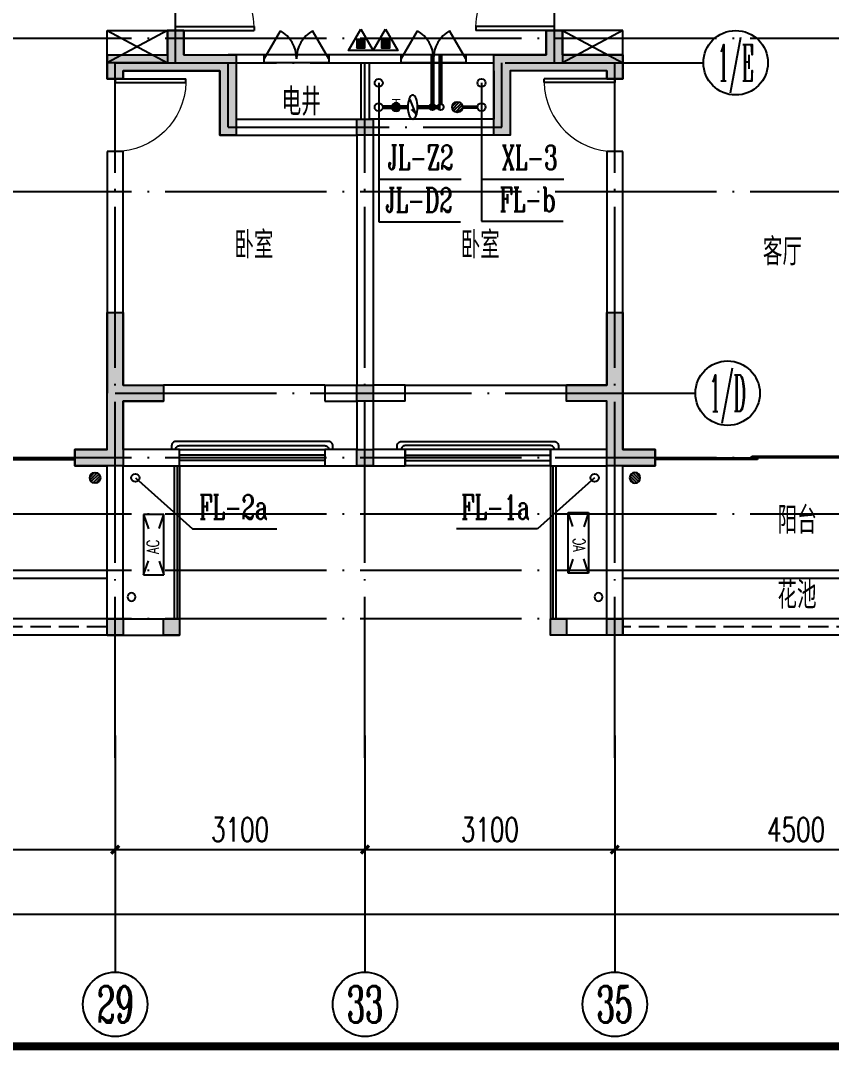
# Model space of a CAD drawing. Extents: x -287580 to -53108, y -522338 to -82629.
# Drawn here: x -215583 to -205521, y -380866 to -368089 of the extents above; entities that cross this region are included whole.
import ezdxf
from ezdxf.enums import TextEntityAlignment as Align

# ---------------------------------------------------------------- set-up
doc = ezdxf.new("R2010")
doc.units = 0
doc.header["$LTSCALE"] = 1000
doc.header["$MEASUREMENT"] = 0
for name, pattern in [('CONTINOUS', [0]), ('DASH', [0.35, 0.25, -0.1]), ('DOTE', [2.42, 2, -0.2, 0.02, -0.2])]:
    doc.linetypes.add(name, pattern=pattern)
for name, color, linetype in [('AXIS', 3, 'Continuous'), ('AXIS_TEXT', 7, 'Continuous'), ('DIM_废水', 3, 'Continuous'), ('DIM_消防', 3, 'Continuous'), ('DIM_给水', 3, 'Continuous'), ('DOTE', 99, 'Continuous'), ('EQUIP_地漏', 7, 'Continuous'), ('EQUIP_消防', 1, 'Continuous'), ('kan', 146, 'Continuous'), ('KTIAO', 124, 'Continuous'), ('PIPE-废水', 31, 'Continuous'), ('PIPE-给水', 3, 'Continuous'), ('PUB_TEXT', 7, 'Continuous'), ('PUB_TITLE', 146, 'Continuous'), ('VALVE_给水', 7, 'Continuous'), ('VPIPE-废水', 31, 'Continuous'), ('VPIPE-消防', 1, 'Continuous'), ('VPIPE-给水', 3, 'Continuous'), ('WALL', 9, 'Continuous'), ('WINDOW', 99, 'Continuous'), ('填充', 8, 'Continuous'), ('家具', 187, 'Continuous'), ('栏杆', 169, 'Continuous'), ('给排水标注', 4, 'Continuous'), ('给排水留洞', 6, 'Continuous'), ('表格', 157, 'Continuous')]:
    doc.layers.add(name, color=color, linetype=linetype)
doc.layers.add('RENDERING', color=125, linetype='Continuous', lineweight=13)
doc.styles.add('_ROMANC', font='romanc__.ttf', dxfattribs={"width": 0.700005})
doc.styles.add('_TCH_AXIS', font='COMPLEX', dxfattribs={"bigfont": 'GBCBIG'})
doc.styles.add('_TCH_DIM_T3', font='SIMPLEX', dxfattribs={"width": 0.705882, "bigfont": 'GBCBIG'})
doc.styles.add('_TWT_SERIAL', font='COMPLEX', dxfattribs={"width": 0.8, "height": 3, "bigfont": 'HZTXT'})
doc.styles.add('COMPLEX', font='COMPLEX')
doc.styles.add('DIM_FONT', font='simplex_.ttf', dxfattribs={"width": 0.7, "bigfont": 'GBCBIG'})
doc.styles.get("Standard").update_dxf_attribs({"font": 'gbenor.shx', "bigfont": 'gbcbig.shx'})
doc.dimstyles.new('_TCH_ARCH&&100', dxfattribs={"dimtxt": 297.5, "dimasz": 100, "dimexe": 250, "dimexo": 300, "dimgap": 100, "dimtad": 1, "dimdec": 0, "dimzin": 0, "dimdsep": 46, "dimtxsty": '_TCH_DIM_T3', "dimblk": 'ARCHTICK', "dimcen": 0.09, "dimclrt": 7, "dimazin": 2, "dimtfac": 1, "dimtdec": 0, "dimtix": 1, "dimtmove": 2, "dimatfit": 3, "dimfxl": 0, "dimtolj": 1, "dimtzin": 0, "dimarcsym": 0})

# ---------------------------------------------------------------- blocks, each defined once
blk = doc.blocks.new('SDFASDFS')
at = {"layer": '给排水标注', "ltscale": 0.05, "const_width": 56.3}
blk.add_lwpolyline([(-45303, -121619, -1), (-45303, -121676, -1)], format="xyb", close=True, dxfattribs=at)
at = {"layer": '给排水标注', "ltscale": 0.05, "const_width": 11.4}
for points in [[(-45246, -121647), (-45201, -121647)], [(-45201, -121592), (-45201, -121703)]]:
    blk.add_lwpolyline(points, dxfattribs=at)
at = {"layer": '给排水标注', "ltscale": 0.05}
blk.add_circle((-45303, -121647), 56.8, dxfattribs=at)
blk = doc.blocks.new('90304092557924')
at = {"layer": 'KTIAO', "color": 99}
for p, q in [((-375, 125), (-198, 66)), ((-375, 125), (-375, -125)), ((375, 125), (-375, 125)), ((375, 125), (198, 66)), ((375, -125), (375, 125)), ((-203, -68), (-375, -125)), ((-375, -125), (375, -125)), ((200, -67), (375, -125))]:
    blk.add_line(p, q, dxfattribs=at)
at = {"layer": 'KTIAO', "color": 99, "style": '_ROMANC', "width": 0.7}
blk.add_text('AC', height=148.6, dxfattribs=at).set_placement((-113, -66))
at = {"layer": 'KTIAO', "color": 99, "style": 'DIM_FONT', "oblique": 0, "width": 0.6, "flags": 9}
for tag in ['XSIZE', 'YSIZE']:
    blk.add_attdef(tag, (-375, -125), '', height=0.5, dxfattribs=at)
blk = doc.blocks.new('TRHH')
at = {"color": 6}
for centre in [(-244307, -473179), (-238511, -473179)]:
    blk.add_circle(centre, 50, dxfattribs=at)
blk = doc.blocks.new('A$C34A75F29')
at = {"layer": '填充'}
for points in [[(14900, 6400), (15100, 6400), (15100, 6200), (14900, 6200)], [(14900, 3100), (15100, 3100), (15100, 2900), (14900, 2900)], [(14900, 2300), (15100, 2300), (15100, 2100), (14900, 2100)], [(11800, 200), (12000, 200), (12000, 0), (11800, 0)], [(12500, 200), (12700, 200), (12700, 0), (12500, 0)], [(17300, 200), (17500, 200), (17500, 0), (17300, 0)], [(18000, 200), (18200, 200), (18200, 0), (18000, 0)]]:
    blk.add_hatch(color=256, dxfattribs=at).paths.add_polyline_path(points)
at = {"color": 6}
for points in [[(14900, 6400), (15100, 6400), (15100, 6200), (14900, 6200)], [(14900, 3100), (15100, 3100), (15100, 2900), (14900, 2900)], [(14900, 2300), (15100, 2300), (15100, 2100), (14900, 2100)], [(11800, 200), (12000, 200), (12000, 0), (11800, 0)], [(12500, 200), (12700, 200), (12700, 0), (12500, 0)], [(17300, 200), (17500, 200), (17500, 0), (17300, 0)], [(18000, 200), (18200, 200), (18200, 0), (18000, 0)]]:
    blk.add_lwpolyline(points, close=True, dxfattribs=at)
blk = doc.blocks.new('A$C561B7B3A')
at = {"layer": '填充'}
h = blk.add_hatch(color=256, dxfattribs=at)
h.dxf.hatch_style = 1
h.paths.add_polyline_path([(46400, 16200), (46400, 15800), (46800, 15800), (46800, 16200)])
h.paths.add_polyline_path([(39000, 16200), (39000, 15800), (39400, 15800), (39400, 16200)])
h.paths.add_polyline_path([(16700, 15800), (16700, 16200), (16300, 16200), (16300, 15800)])
h.paths.add_polyline_path([(9300, 15800), (9300, 16200), (8900, 16200), (8900, 15800)])
h.paths.add_polyline_path([(55300, 3700), (55300, 3300), (55700, 3300), (55700, 3700)])
h.paths.add_polyline_path([(46400, 14100), (46400, 13700), (46800, 13700), (46800, 14100)])
h.paths.add_polyline_path([(41800, 14100), (41800, 13700), (42200, 13700), (42200, 14100)])
h.paths.add_polyline_path([(39000, 14100), (39000, 13700), (39400, 13700), (39400, 14100)])
h.paths.add_polyline_path([(30100, 3700), (30100, 3300), (30500, 3300), (30500, 3700)])
h.paths.add_polyline_path([(25600, 3300), (25600, 3700), (25200, 3700), (25200, 3300)])
h.paths.add_polyline_path([(16700, 13700), (16700, 14100), (16300, 14100), (16300, 13700)])
h.paths.add_polyline_path([(13900, 13700), (13900, 14100), (13500, 14100), (13500, 13700)])
h.paths.add_polyline_path([(9300, 13700), (9300, 14100), (8900, 14100), (8900, 13700)])
h.paths.add_polyline_path([(400, 3300), (400, 3700), (0, 3700), (0, 3300)])
h.paths.add_polyline_path([(45350, 10300), (45350, 8200), (45150, 8200), (45150, 10500), (45700, 10500), (45700, 10300)])
h.paths.add_polyline_path([(10550, 10500), (10550, 8200), (10350, 8200), (10350, 10300), (10000, 10300), (10000, 10500)])
h.paths.add_polyline_path([(5600, 0), (5100, 0), (5100, 2500), (5300, 2500), (5300, 200), (5600, 200)])
h.paths.add_polyline_path([(20500, 0), (20000, 0), (20000, 200), (20300, 200), (20300, 2500), (20500, 2500)])
h.paths.add_polyline_path([(35700, 0), (35200, 0), (35200, 2500), (35400, 2500), (35400, 200), (35700, 200)])
h.paths.add_polyline_path([(50600, 0), (50100, 0), (50100, 200), (50400, 200), (50400, 2500), (50600, 2500)])
h.paths.add_polyline_path([(54000, 0), (53350, 0), (53350, 200), (53800, 200), (53800, 2100), (54000, 2100)])
h.paths.add_polyline_path([(32450, 0), (31800, 0), (31800, 2100), (32000, 2100), (32000, 200), (32450, 200)])
h.paths.add_polyline_path([(23900, 0), (23250, 0), (23250, 200), (23700, 200), (23700, 2100), (23900, 2100)])
h.paths.add_polyline_path([(2350, 0), (1700, 0), (1700, 2100), (1900, 2100), (1900, 200), (2350, 200)])
h.paths.add_polyline_path([(50600, 9800), (50600, 6700), (51150, 6700), (51150, 6500), (50400, 6500), (50400, 9800), (50400, 10300), (50100, 10300), (50100, 10500), (50600, 10500), (50600, 10000), (50950, 10000), (50950, 9800)])
h.paths.add_polyline_path([(35400, 10300), (35400, 9800), (35400, 6500), (34650, 6500), (34650, 6700), (35200, 6700), (35200, 9800), (34850, 9800), (34850, 10000), (35200, 10000), (35200, 10500), (35700, 10500), (35700, 10300)])
h.paths.add_polyline_path([(20500, 10500), (20500, 10000), (20850, 10000), (20850, 9800), (20500, 9800), (20500, 6700), (21050, 6700), (21050, 6500), (20300, 6500), (20300, 9800), (20300, 10300), (20000, 10300), (20000, 10500)])
h.paths.add_polyline_path([(5300, 9800), (5300, 6500), (4550, 6500), (4550, 6700), (5100, 6700), (5100, 9800), (4750, 9800), (4750, 10000), (5100, 10000), (5100, 10500), (5600, 10500), (5600, 10300), (5300, 10300)])
h.paths.add_polyline_path([(15050, 10300), (13250, 10300), (13250, 8900), (13050, 8900), (13050, 10500), (15250, 10500), (15250, 9900), (15050, 9900)])
h.paths.add_polyline_path([(40650, 10300), (40650, 9900), (40450, 9900), (40450, 10500), (42650, 10500), (42650, 8900), (42450, 8900), (42450, 10300)])
h.paths.add_polyline_path([(39900, 1900), (39900, 1000), (40400, 1000), (40400, 800), (39900, 800), (39900, 0), (39300, 0), (39300, 200), (39700, 200), (39700, 1000), (39700, 1900)])
h.paths.add_polyline_path([(46100, 1900), (46100, 1000), (46100, 200), (46500, 200), (46500, 0), (45900, 0), (45900, 800), (45400, 800), (45400, 1000), (45900, 1000), (45900, 1900)])
h.paths.add_polyline_path([(40650, 5400), (40650, 5100), (41300, 5100), (41300, 4100), (41100, 4100), (41100, 4900), (40450, 4900), (39900, 4900), (39900, 4800), (39700, 4800), (39700, 5100), (40450, 5100), (40450, 5400)])
h.paths.add_polyline_path([(45350, 5400), (45350, 5100), (46100, 5100), (46100, 4800), (45900, 4800), (45900, 4900), (45350, 4900), (44700, 4900), (44700, 4100), (44500, 4100), (44500, 5100), (45150, 5100), (45150, 5400)])
h.paths.add_polyline_path([(30750, 9800), (30300, 9800), (30300, 6700), (30700, 6700), (30700, 6500), (30100, 6500), (30100, 10000), (30750, 10000)])
h.paths.add_polyline_path([(55700, 10000), (55700, 6500), (55100, 6500), (55100, 6700), (55500, 6700), (55500, 9800), (55050, 9800), (55050, 10000)])
h.paths.add_polyline_path([(16000, 1900), (16000, 1000), (16000, 200), (16400, 200), (16400, 0), (15800, 0), (15800, 800), (15300, 800), (15300, 1000), (15800, 1000), (15800, 1900)])
h.paths.add_polyline_path([(9800, 1900), (9800, 1000), (10300, 1000), (10300, 800), (9800, 800), (9800, 0), (9200, 0), (9200, 200), (9600, 200), (9600, 1000), (9600, 1900)])
h.paths.add_polyline_path([(15250, 5400), (15250, 5100), (16000, 5100), (16000, 4800), (15800, 4800), (15800, 4900), (15250, 4900), (14600, 4900), (14600, 4100), (14400, 4100), (14400, 5100), (15050, 5100), (15050, 5400)])
h.paths.add_polyline_path([(10550, 5400), (10550, 5100), (11200, 5100), (11200, 4100), (11000, 4100), (11000, 4900), (10350, 4900), (9800, 4900), (9800, 4800), (9600, 4800), (9600, 5100), (10350, 5100), (10350, 5400)])
h.paths.add_polyline_path([(25400, 9800), (24950, 9800), (24950, 10000), (25600, 10000), (25600, 6500), (25000, 6500), (25000, 6700), (25400, 6700)])
h.paths.add_polyline_path([(200, 9800), (200, 6700), (600, 6700), (600, 6500), (0, 6500), (0, 10000), (650, 10000), (650, 9800)])
at = {"color": 3}
for points in [[(40650, 5400), (40650, 5100), (41300, 5100), (41300, 4100), (41100, 4100), (41100, 4900), (40450, 4900), (39900, 4900), (39900, 4800), (39700, 4800), (39700, 5100), (40450, 5100), (40450, 5400)], [(45350, 5400), (45350, 5100), (46100, 5100), (46100, 4800), (45900, 4800), (45900, 4900), (45350, 4900), (44700, 4900), (44700, 4100), (44500, 4100), (44500, 5100), (45150, 5100), (45150, 5400)], [(39900, 1900), (39900, 1000), (40400, 1000), (40400, 800), (39900, 800), (39900, 0), (39300, 0), (39300, 200), (39700, 200), (39700, 1000), (39700, 1900)], [(46100, 1900), (46100, 1000), (46100, 200), (46500, 200), (46500, 0), (45900, 0), (45900, 800), (45400, 800), (45400, 1000), (45900, 1000), (45900, 1900)]]:
    blk.add_lwpolyline(points, close=True, dxfattribs=at)
blk = doc.blocks.new('_ArchTick')
at = {"color": 0, "linetype": 'ByBlock', "const_width": 0.4}
blk.add_lwpolyline([(-0.5, -0.5), (0.5, 0.5)], dxfattribs=at)
blk = doc.blocks.new('*D437')
at = {"layer": 'AXIS', "color": 0, "lineweight": -2}
for p, q in [((-218909, -376960), (-218909, -378624)), ((-214409, -376960), (-214409, -378624)), ((-218909, -378374), (-214409, -378374))]:
    blk.add_line(p, q, dxfattribs=at)
at = {"layer": 'Defpoints', "color": 0}
for p in [(-218909, -376660), (-214409, -376660), (-214409, -378374)]:
    blk.add_point(p, dxfattribs=at)
at = {"layer": 'AXIS', "color": 0, "lineweight": -2, "xscale": 100, "yscale": 100, "zscale": 100, "rotation": 180}
blk.add_blockref('_ArchTick', (-218909, -378374), dxfattribs=at)
at = {"layer": 'AXIS', "color": 0, "lineweight": -2, "xscale": 100, "yscale": 100, "zscale": 100}
blk.add_blockref('_ArchTick', (-214409, -378374), dxfattribs=at)
at = {"layer": 'AXIS', "color": 7, "insert": (-216659, -378125), "char_height": 297.5, "attachment_point": 5, "style": '_TCH_DIM_T3'}
blk.add_mtext('\\A1;4500', dxfattribs=at)
blk = doc.blocks.new('*D438')
at = {"layer": 'AXIS', "color": 0, "lineweight": -2}
for p, q in [((-214409, -376960), (-214409, -378624)), ((-211309, -376960), (-211309, -378624)), ((-214409, -378374), (-211309, -378374))]:
    blk.add_line(p, q, dxfattribs=at)
at = {"layer": 'Defpoints', "color": 0}
for p in [(-214409, -376660), (-211309, -376660), (-211309, -378374)]:
    blk.add_point(p, dxfattribs=at)
at = {"layer": 'AXIS', "color": 0, "lineweight": -2, "xscale": 100, "yscale": 100, "zscale": 100, "rotation": 180}
blk.add_blockref('_ArchTick', (-214409, -378374), dxfattribs=at)
at = {"layer": 'AXIS', "color": 0, "lineweight": -2, "xscale": 100, "yscale": 100, "zscale": 100}
blk.add_blockref('_ArchTick', (-211309, -378374), dxfattribs=at)
at = {"layer": 'AXIS', "color": 7, "insert": (-212859, -378125), "char_height": 297.5, "attachment_point": 5, "style": '_TCH_DIM_T3'}
blk.add_mtext('\\A1;3100', dxfattribs=at)
blk = doc.blocks.new('*D439')
at = {"layer": 'AXIS', "color": 0, "lineweight": -2}
for p, q in [((-211309, -376960), (-211309, -378624)), ((-208209, -376960), (-208209, -378624)), ((-211309, -378374), (-208209, -378374))]:
    blk.add_line(p, q, dxfattribs=at)
at = {"layer": 'Defpoints', "color": 0}
for p in [(-211309, -376660), (-208209, -376660), (-208209, -378374)]:
    blk.add_point(p, dxfattribs=at)
at = {"layer": 'AXIS', "color": 0, "lineweight": -2, "xscale": 100, "yscale": 100, "zscale": 100, "rotation": 180}
blk.add_blockref('_ArchTick', (-211309, -378374), dxfattribs=at)
at = {"layer": 'AXIS', "color": 0, "lineweight": -2, "xscale": 100, "yscale": 100, "zscale": 100}
blk.add_blockref('_ArchTick', (-208209, -378374), dxfattribs=at)
at = {"layer": 'AXIS', "color": 7, "insert": (-209759, -378125), "char_height": 297.5, "attachment_point": 5, "style": '_TCH_DIM_T3'}
blk.add_mtext('\\A1;3100', dxfattribs=at)
blk = doc.blocks.new('*D440')
at = {"layer": 'AXIS', "color": 0, "lineweight": -2}
for p, q in [((-208209, -376960), (-208209, -378624)), ((-203709, -376960), (-203709, -378624)), ((-208209, -378374), (-203709, -378374))]:
    blk.add_line(p, q, dxfattribs=at)
at = {"layer": 'Defpoints', "color": 0}
for p in [(-208209, -376660), (-203709, -376660), (-203709, -378374)]:
    blk.add_point(p, dxfattribs=at)
at = {"layer": 'AXIS', "color": 0, "lineweight": -2, "xscale": 100, "yscale": 100, "zscale": 100, "rotation": 180}
blk.add_blockref('_ArchTick', (-208209, -378374), dxfattribs=at)
at = {"layer": 'AXIS', "color": 0, "lineweight": -2, "xscale": 100, "yscale": 100, "zscale": 100}
blk.add_blockref('_ArchTick', (-203709, -378374), dxfattribs=at)
at = {"layer": 'AXIS', "color": 7, "insert": (-205959, -378125), "char_height": 297.5, "attachment_point": 5, "style": '_TCH_DIM_T3'}
blk.add_mtext('\\A1;4500', dxfattribs=at)
blk = doc.blocks.new('*D446')
at = {"layer": 'AXIS', "color": 0, "lineweight": -2}
for p, q in [((-256409, -376960), (-256409, -379424)), ((-196309, -376960), (-196309, -379424)), ((-256409, -379174), (-196309, -379174))]:
    blk.add_line(p, q, dxfattribs=at)
at = {"layer": 'Defpoints', "color": 0}
for p in [(-256409, -376660), (-196309, -376660), (-196309, -379174)]:
    blk.add_point(p, dxfattribs=at)
at = {"layer": 'AXIS', "color": 0, "lineweight": -2, "xscale": 100, "yscale": 100, "zscale": 100, "rotation": 180}
blk.add_blockref('_ArchTick', (-256409, -379174), dxfattribs=at)
at = {"layer": 'AXIS', "color": 0, "lineweight": -2, "xscale": 100, "yscale": 100, "zscale": 100}
blk.add_blockref('_ArchTick', (-196309, -379174), dxfattribs=at)
at = {"layer": 'AXIS', "color": 7, "insert": (-226359, -378925), "char_height": 297.5, "attachment_point": 5, "style": '_TCH_DIM_T3'}
blk.add_mtext('\\A1;60100', dxfattribs=at)
blk = doc.blocks.new('$ATTACHMENT$00000214')
h = blk.add_hatch()
h.set_pattern_fill('ANSI31', color=256, scale=200, style=0)
h.set_pattern_definition([(45, (-38543.802, -6842.639), (-17.67767, 17.67767), [])])
h.paths.add_polyline_path([(-65, 2), (65, 2), (65, -128), (-65, -128)])
for points in [[(0, 172), (-198, -172), (198, -172)], [(-65, 2), (65, 2), (65, -128), (-65, -128)]]:
    blk.add_lwpolyline(points, close=True)
blk = doc.blocks.new('$VALVE$00000742')
blk.add_line((-93, -93), (93, 93))
blk.add_lwpolyline([(93, 93, 0, 50, 0), (-13, 22, 50, 50, 0)], format="xyseb")
blk.add_circle((0, 0), 150)
for p in [(-150, 0), (150, 0)]:
    blk.add_point(p)
blk = doc.blocks.new('$TwtSys$00000141')
for p, q in [((-94, 8), (-10, 92)), ((-94, 8), (-10, 92)), ((-87, -35), (35, 87)), ((-87, -35), (35, 87)), ((-66, -66), (66, 66)), ((-66, -66), (66, 66)), ((-32, -87), (88, 33)), ((-32, -87), (88, 33)), ((11, -92), (92, -11)), ((11, -92), (92, -11))]:
    blk.add_line(p, q)
blk.add_circle((0, 0), 94)
blk.add_circle((0, 0), 94)
blk = doc.blocks.new('$DorLib2D$00000132')
at = {"color": 0, "linetype": 'Continuous'}
for p, q in [((-0.5, 0.1042), (-0.5, 0)), ((-0.1467, 0.1042), (-0.5, 0.1042)), ((-0.1467, 0), (-0.1467, 0.1042)), ((0.1467, 0.1042), (0.5, 0.1042)), ((0.1467, 0), (0.1467, 0.1042)), ((0.5, 0.1042), (0.5, 0)), ((-0.5, 0), (-0.1467, 0)), ((-0.1667, 0), (0.1667, 0)), ((-0.1667, -0.1042), (-0.1667, 0)), ((0.5, 0), (0.1467, 0)), ((0.1667, 0), (0.1667, -0.1042)), ((0.1667, -0.1042), (-0.1667, -0.1042))]:
    blk.add_line(p, q, dxfattribs=at)
blk = doc.blocks.new('$WINLIB2D$00000001')
at = {"color": 0}
for points in [[(-0.5, 0.5), (-0.5, -0.5)], [(-0.5, 0.5), (0.5, 0.5)], [(0.5, -0.5), (0.5, 0.5)], [(0.5, 0.1667), (-0.5, 0.1667)], [(0.5, -0.1667), (-0.5, -0.1667)], [(-0.5, -0.5), (0.5, -0.5)]]:
    blk.add_lwpolyline(points, dxfattribs=at)
blk = doc.blocks.new('$DorLib2D$00000231')
at = {"color": 0}
for p, q in [((-0.5, 0), (-0.25, 0.433)), ((0.5, 0), (0.25, 0.433))]:
    blk.add_line(p, q, dxfattribs=at)
for centre, start, end in [((-0.5, 0), 0, 60), ((0.5, 0), 120, 180)]:
    blk.add_arc(centre, 0.5, start, end, dxfattribs=at)
blk = doc.blocks.new('$DorLib2D$00000001')
for p, q in [((0.45, 0.975), (0.5, 0.975)), ((0.45, 0), (0.45, 0.975)), ((0.5, 0), (0.5, 0.975)), ((0.5, 0), (0.45, 0))]:
    blk.add_line(p, q)
at = {"lineweight": 13}
blk.add_arc((0.475, 0), 0.975, 91.4693, 180, dxfattribs=at)
blk = doc.blocks.new('_AXISO')
blk.add_circle((0, 0), 0.5)
at = {"layer": 'AXIS_TEXT', "style": 'COMPLEX', "width": 1.041667}
blk.add_attdef('A', text='', height=0.56, dxfattribs=at).set_placement((-0.25, -0.28), (0.25, -0.28), align=Align.FIT)

msp = doc.modelspace()

# ---------------------------------------------------------------- linework, layer by layer
at = {"layer": 'AXIS'}
for p, q in [((-208108.8, -368612), (-207108.8, -368612)), ((-208208.8, -372712), (-207208.8, -372712)), ((-214408.8, -378451.5), (-214408.8, -379893.6)), ((-211308.8, -378451.5), (-211308.8, -379893.6)), ((-208208.8, -378451.5), (-208208.8, -379893.6))]:
    msp.add_line(p, q, dxfattribs=at)
at = {"layer": 'DIM_废水'}
for p, q in [((-209863.1, -369112.2), (-209863.1, -370577.9)), ((-209863.1, -370577.9), (-208848.1, -370577.9)), ((-214158.8, -373762), (-213450.5, -374394)), ((-208458.8, -373762), (-209167.1, -374394)), ((-213450.5, -374394), (-212400.9, -374394)), ((-209167.1, -374394), (-210173.5, -374394))]:
    msp.add_line(p, q, dxfattribs=at)
at = {"layer": 'DIM_消防'}
for p, q in [((-209863.1, -368862.2), (-209863.1, -370056.9)), ((-209863.1, -370056.9), (-208839.5, -370056.9))]:
    msp.add_line(p, q, dxfattribs=at)
at = {"layer": 'DIM_给水'}
for p, q in [((-211138.8, -368862.2), (-211138.8, -370055.9)), ((-211138.8, -369112.2), (-211138.8, -370584.4)), ((-211138.8, -370055.9), (-210115.2, -370055.9)), ((-211138.8, -370584.4), (-210123.8, -370584.4))]:
    msp.add_line(p, q, dxfattribs=at)
at = {"layer": 'DOTE', "linetype": 'DOTE'}
for p, q in [((-213658.8, -368612), (-213658.8, -355900)), ((-208958.8, -368612), (-208958.8, -355900)), ((-194847, -368312), (-233808.8, -368312)), ((-214408.8, -368612), (-208108.8, -368612)), ((-214408.8, -377237.5), (-214408.8, -368612)), ((-213008.8, -369412), (-213008.8, -368612)), ((-211308.8, -377237.5), (-211308.8, -368612)), ((-209608.8, -369412), (-209608.8, -368612)), ((-208208.8, -377237.5), (-208208.8, -368612)), ((-213008.8, -369412), (-209608.8, -369412)), ((-194847, -370212), (-230408.8, -370212)), ((-214408.8, -372712), (-208208.8, -372712)), ((-194847, -373512), (-258341.7, -373512)), ((-194847, -374212), (-258341.7, -374212)), ((-194847, -374912, 0), (-258341.7, -374912, 0)), ((-194847, -375512, 0), (-258341.7, -375512, 0))]:
    msp.add_line(p, q, dxfattribs=at)
at = {"layer": 'kan'}
for p, q in [((-213608.8, -373612), (-213608.8, -375512)), ((-209008.8, -373612), (-209008.8, -375512))]:
    msp.add_line(p, q, dxfattribs=at)
at = {"layer": 'kan', "color": 124, "elevation": 0}
for points in [[(-214508.8, -374912), (-218808.8, -374912), (-218808.8, -374912)], [(-203808.8, -374912), (-208108.8, -374912), (-208108.8, -374912)], [(-214508.8, -375012), (-218808.8, -375012)], [(-203808.8, -375012), (-208108.8, -375012)]]:
    msp.add_lwpolyline(points, dxfattribs=at)
at = {"layer": 'kan'}
for points in [[(-214508.8, -375512), (-218808.8, -375512)], [(-203808.8, -375512), (-208108.8, -375512)], [(-214508.8, -375712), (-218808.8, -375712)], [(-203808.8, -375712), (-208108.8, -375712)]]:
    msp.add_lwpolyline(points, dxfattribs=at)
at = {"layer": 'kan', "linetype": 'DASH'}
for points in [[(-214508.8, -375612), (-218808.8, -375612)], [(-203808.8, -375612), (-208108.8, -375612)]]:
    msp.add_lwpolyline(points, dxfattribs=at)
at = {"layer": 'PIPE-废水', "const_width": 45}
msp.add_lwpolyline([(-209913.1, -369162.2), (-210097.3, -369162.2)], dxfattribs=at)
at = {"layer": 'PIPE-给水', "const_width": 55}
for points in [[(-210471, -369124.7), (-210471, -368512)], [(-210371, -369124.7), (-210371, -368512)], [(-211088.8, -369162.2), (-210776.7, -369162.2)], [(-210657.3, -369162.2), (-210371, -369162.2)]]:
    msp.add_lwpolyline(points, dxfattribs=at)
at = {"layer": 'PUB_TITLE', "const_width": 100}
msp.add_lwpolyline([(-262742.7, -380815.5), (-182142.7, -380815.5), (-182142.7, -323415.5), (-262742.7, -323415.5)], close=True, dxfattribs=at)
at = {"layer": 'VPIPE-废水'}
for centre in [(-209863.1, -369162.2), (-214158.8, -373762), (-208458.8, -373762)]:
    msp.add_circle(centre, 50, dxfattribs=at)
at = {"layer": 'VPIPE-消防'}
msp.add_circle((-209863.1, -368862.2), 50, dxfattribs=at)
at = {"layer": 'VPIPE-给水'}
for centre, radius in [((-211138.8, -368862.2), 50), ((-211138.8, -369162.2), 50), ((-210473, -369162.2), 37.5), ((-210371, -369162.2), 37.5)]:
    msp.add_circle(centre, radius, dxfattribs=at)
at = {"layer": 'WALL'}
for p, q in [((-213558.8, -368212), (-213758.8, -368212)), ((-213758.8, -368212), (-213758.8, -368512)), ((-213558.8, -368512), (-213558.8, -368212)), ((-208858.8, -368212), (-209058.8, -368212)), ((-209058.8, -368212), (-209058.8, -368512)), ((-208858.8, -368512), (-208858.8, -368212)), ((-214508.8, -368512), (-214508.8, -368812)), ((-214508.8, -368512), (-213758.8, -368512)), ((-213558.8, -368512), (-213008.8, -368512)), ((-212558.8, -368512), (-213008.8, -368512)), ((-212558.8, -368612), (-212558.8, -368512)), ((-211308.8, -368512), (-211758.8, -368512)), ((-211758.8, -368512), (-211758.8, -368612)), ((-210858.8, -368512), (-211308.8, -368512)), ((-210858.8, -368612), (-210858.8, -368512)), ((-209708.8, -368512), (-210058.8, -368512)), ((-210058.8, -368512), (-210058.8, -368612)), ((-209608.8, -368512), (-209708.8, -368512)), ((-209058.8, -368512), (-209608.8, -368512)), ((-208108.8, -368512), (-208858.8, -368512)), ((-208108.8, -368812), (-208108.8, -368512)), ((-214308.8, -368812), (-214308.8, -368712)), ((-214308.8, -368712), (-213658.8, -368712)), ((-213658.8, -368712), (-213108.8, -368712)), ((-213108.8, -368712), (-213108.8, -369512)), ((-212908.8, -368612), (-212908.8, -369312)), ((-212908.8, -368612), (-212558.8, -368612)), ((-211758.8, -368612), (-211358.8, -368612)), ((-211358.8, -368612), (-211358.8, -369312)), ((-211258.8, -368612), (-211258.8, -369312)), ((-211258.8, -368612), (-210858.8, -368612)), ((-210058.8, -368612), (-209708.8, -368612)), ((-209708.8, -368712), (-209708.8, -368612)), ((-209708.8, -368712), (-209708.8, -369312)), ((-209708.8, -368712), (-209708.8, -368712)), ((-209508.8, -368712), (-209508.8, -369512)), ((-208958.8, -368712), (-209508.8, -368712)), ((-208308.8, -368712), (-208958.8, -368712)), ((-208308.8, -368712), (-208308.8, -368812)), ((-214508.8, -368812), (-214308.8, -368812)), ((-208308.8, -368812), (-208108.8, -368812)), ((-212908.8, -369312), (-211358.8, -369312)), ((-209708.8, -369312), (-211258.8, -369312)), ((-213108.8, -369512), (-211408.8, -369512)), ((-211408.8, -369512), (-211408.8, -372612)), ((-209508.8, -369512), (-211208.8, -369512)), ((-211208.8, -369512), (-211208.8, -372612)), ((-214308.8, -369712), (-214508.8, -369712)), ((-214508.8, -369712), (-214508.8, -372712)), ((-214308.8, -372612), (-214308.8, -369712)), ((-208108.8, -369712), (-208308.8, -369712)), ((-208308.8, -369712), (-208308.8, -372612)), ((-208108.8, -372712), (-208108.8, -369712)), ((-214308.8, -372612), (-213808.8, -372612)), ((-213808.8, -372612), (-213808.8, -372812)), ((-211808.8, -372612), (-211408.8, -372612)), ((-211808.8, -372612), (-211808.8, -372812)), ((-210808.8, -372612), (-211208.8, -372612)), ((-210808.8, -372812), (-210808.8, -372612)), ((-208308.8, -372612), (-208808.8, -372612)), ((-208808.8, -372812), (-208808.8, -372612)), ((-214508.8, -373412), (-214508.8, -372712)), ((-214308.8, -372812), (-213808.8, -372812)), ((-214308.8, -373412), (-214308.8, -372812)), ((-211808.8, -372812), (-211408.8, -372812)), ((-211408.8, -372812), (-211408.8, -373412)), ((-210808.8, -372812), (-211208.8, -372812)), ((-211208.8, -372812), (-211208.8, -373412)), ((-208308.8, -372812), (-208808.8, -372812)), ((-208308.8, -373412), (-208308.8, -372812)), ((-208108.8, -373412), (-208108.8, -372712)), ((-214508.8, -373412), (-214908.8, -373412)), ((-214908.8, -373412), (-214908.8, -373612)), ((-213608.8, -373412), (-214308.8, -373412)), ((-213608.8, -373612), (-213608.8, -373412)), ((-211408.8, -373412), (-211808.8, -373412)), ((-211808.8, -373412), (-211808.8, -373612)), ((-210808.8, -373412), (-211208.8, -373412)), ((-210808.8, -373612), (-210808.8, -373412)), ((-208308.8, -373412), (-209008.8, -373412)), ((-209008.8, -373412), (-209008.8, -373612)), ((-207708.8, -373412), (-208108.8, -373412)), ((-207708.8, -373612), (-207708.8, -373412)), ((-214908.8, -373612), (-214508.8, -373612)), ((-214508.8, -375712), (-214508.8, -373612)), ((-214308.8, -373612), (-213608.8, -373612)), ((-214308.8, -375512), (-214308.8, -373612)), ((-211808.8, -373612), (-211308.8, -373612)), ((-211308.8, -373612), (-210808.8, -373612)), ((-209008.8, -373612), (-208308.8, -373612)), ((-208308.8, -375512), (-208308.8, -373612)), ((-208108.8, -373612), (-207708.8, -373612)), ((-208108.8, -375712), (-208108.8, -373612)), ((-214308.8, -375512), (-213608.8, -375512)), ((-213608.8, -375512), (-213608.8, -375712)), ((-208308.8, -375512), (-209008.8, -375512)), ((-209008.8, -375712), (-209008.8, -375512)), ((-214508.8, -375712), (-213608.8, -375712)), ((-208108.8, -375712), (-209008.8, -375712))]:
    msp.add_line(p, q, dxfattribs=at)
at = {"layer": 'WINDOW'}
for p, q in [((-211758.8, -368512, 0), (-212558.8, -368512, 0)), ((-210058.8, -368512, 0), (-210858.8, -368512, 0)), ((-211758.8, -368612, 0), (-212558.8, -368612, 0)), ((-210058.8, -368612, 0), (-210858.8, -368612, 0)), ((-211808.8, -372612), (-213808.8, -372612)), ((-210808.8, -372612), (-208808.8, -372612))]:
    msp.add_line(p, q, dxfattribs=at)
at = {"layer": '家具'}
for points in [[(-214508.8, -368212), (-213758.8, -368212), (-213758.8, -368612), (-214508.8, -368612)], [(-208108.8, -368212), (-208858.8, -368212), (-208858.8, -368612), (-208108.8, -368612)]]:
    msp.add_lwpolyline(points, close=True, dxfattribs=at)
for points in [[(-213758.8, -368212), (-214508.8, -368612)], [(-214508.8, -368212), (-213758.8, -368612)], [(-208858.8, -368212), (-208108.8, -368612)], [(-208108.8, -368212), (-208858.8, -368612)]]:
    msp.add_lwpolyline(points, dxfattribs=at)
at = {"layer": '栏杆'}
for p, q in [((-213678.8, -373612), (-213678.8, -375512)), ((-213638.8, -373612), (-213638.8, -375512)), ((-208978.8, -373612), (-208978.8, -375512)), ((-208938.8, -373612), (-208938.8, -375512))]:
    msp.add_line(p, q, dxfattribs=at)
for points in [[(-211708.8, -373412), (-211708.8, -373362, 0.4142136), (-211758.8, -373312), (-213658.8, -373312, 0.4142136), (-213708.8, -373362), (-213708.8, -373412)], [(-210908.8, -373412), (-210908.8, -373362, -0.4142136), (-210858.8, -373312), (-208958.8, -373312, -0.4142136), (-208908.8, -373362), (-208908.8, -373412)], [(-213658.8, -373412), (-213658.8, -373412, -0.4142136), (-213608.8, -373362), (-211808.8, -373362, -0.4142136), (-211758.8, -373412), (-211758.8, -373412)], [(-208958.8, -373412), (-208958.8, -373412, 0.4142136), (-209008.8, -373362), (-210808.8, -373362, 0.4142136), (-210858.8, -373412), (-210858.8, -373412)]]:
    msp.add_lwpolyline(points, format="xyb", dxfattribs=at)

# ---------------------------------------------------------------- block references
at = {"color": 99, "xscale": -1}
msp.add_blockref('TRHH', (-452717.6, 97938.9), dxfattribs=at)
at = {"layer": 'AXIS'}
ref = msp.add_blockref('_AXISO', (-206708.8, -368612), dxfattribs=dict(at, xscale=800, yscale=800, zscale=800))
ref.add_attrib('A', '1/E', dxfattribs={"layer": 'AXIS_TEXT', "height": 452.55, "style": '_TCH_AXIS', "width": 0.396226}).set_placement((-206935.1, -368838.3), (-206482.5, -368838.3), align=Align.FIT)
ref = msp.add_blockref('_AXISO', (-206808.8, -372712), dxfattribs=dict(at, xscale=800, yscale=800, zscale=800))
ref.add_attrib('A', '1/D', dxfattribs={"layer": 'AXIS_TEXT', "height": 452.55, "style": '_TCH_AXIS', "width": 0.388889}).set_placement((-207035.1, -372938.3), (-206582.5, -372938.3), align=Align.FIT)
ref = msp.add_blockref('_AXISO', (-214408.8, -380293.6), dxfattribs=dict(at, xscale=800, yscale=800, zscale=800))
ref.add_attrib('A', '29', dxfattribs={"layer": 'AXIS_TEXT', "height": 452.55, "style": '_TCH_AXIS', "width": 0.617647}).set_placement((-214635.1, -380519.9), (-214182.5, -380519.9), align=Align.FIT)
ref = msp.add_blockref('_AXISO', (-211308.8, -380293.6), dxfattribs=dict(at, xscale=800, yscale=800, zscale=800))
ref.add_attrib('A', '33', dxfattribs={"layer": 'AXIS_TEXT', "height": 452.55, "style": '_TCH_AXIS', "width": 0.636364}).set_placement((-211535.1, -380519.9), (-211082.5, -380519.9), align=Align.FIT)
ref = msp.add_blockref('_AXISO', (-208208.8, -380293.6), dxfattribs=dict(at, xscale=800, yscale=800, zscale=800))
ref.add_attrib('A', '35', dxfattribs={"layer": 'AXIS_TEXT', "height": 452.55, "style": '_TCH_AXIS', "width": 0.636364}).set_placement((-208435.1, -380519.9), (-207982.5, -380519.9), align=Align.FIT)
at = {"layer": 'EQUIP_地漏', "xscale": 0.7, "yscale": 0.7, "zscale": 0.7}
msp.add_blockref('$TwtSys$00000141', (-210163.1, -369162.2), dxfattribs=at)
at = {"layer": 'EQUIP_地漏', "xscale": 0.7, "zscale": 0.7}
for p, yscale, rotation in [((-214658.8, -373762), 0.7, 4.764361865074103e-12), ((-207958.8, -373762), -0.7, 180)]:
    msp.add_blockref('$TwtSys$00000141', p, dxfattribs=dict(at, yscale=yscale, rotation=rotation))
at = {"layer": 'EQUIP_消防', "linetype": 'CONTINOUS', "xscale": 0.77625, "yscale": -0.77625, "zscale": 0.77625, "rotation": 180}
for p in [(-211361, -368326.8), (-211053, -368326.8)]:
    msp.add_blockref('$ATTACHMENT$00000214', p, dxfattribs=at)
at = {"layer": 'RENDERING', "rotation": 90.00000000000001}
msp.add_blockref('90304092557924', (-213931.6, -374591.5), dxfattribs=at)
at = {"layer": 'RENDERING', "xscale": -1, "rotation": 270}
msp.add_blockref('90304092557924', (-208661, -374567.5), dxfattribs=at)
at = {"layer": 'VALVE_给水', "xscale": 0.39795, "yscale": -1, "zscale": 0.39795}
msp.add_blockref('$VALVE$00000742', (-210717, -369162.2), dxfattribs=at)
at = {"layer": 'WINDOW'}
for name, p, xscale, yscale, zscale, rotation in [('$DorLib2D$00000001', (-213658.8, -367712), 1000, 1000, 1000, 270), ('$DorLib2D$00000001', (-208958.8, -367712), 1000, -1000, 1000, 270), ('$DorLib2D$00000231', (-212158.8, -368562), -800, -800, -800, 180.0000000000118), ('$DorLib2D$00000231', (-210458.8, -368562), -800, -800, -800, 180.0000000000125), ('$DorLib2D$00000001', (-214408.8, -369262), 900, -900, 900, 90), ('$DorLib2D$00000001', (-208208.8, -369262), 900, 900, 900, 89.99999999996422), ('$WINLIB2D$00000001', (-212708.8, -373512), -1800, 200, -1800, 180), ('$DorLib2D$00000132', (-205908.8, -373512), 3600, 200, 3600, 180)]:
    msp.add_blockref(name, p, dxfattribs=dict(at, xscale=xscale, yscale=yscale, zscale=zscale, rotation=rotation))
at = {"layer": 'WINDOW', "yscale": -200}
for name, p, xscale, zscale in [('$WINLIB2D$00000001', (-209908.8, -373512), -1800, -1800), ('$DorLib2D$00000132', (-216708.8, -373512), 3600, 3600)]:
    msp.add_blockref(name, p, dxfattribs=dict(at, xscale=xscale, zscale=zscale))
at = {"layer": '给排水留洞', "xscale": -0.9175891113281249, "yscale": 0.9175891113281249, "zscale": 0.9175891113281249, "rotation": 270}
msp.add_blockref('SDFASDFS', (-99300.6, -327592.8), dxfattribs=at)
at = {"layer": '表格'}
for name, p in [('A$C561B7B3A', (-254208.8, -373612)), ('A$C34A75F29', (-226308.8, -375712))]:
    msp.add_blockref(name, p, dxfattribs=at)

# ---------------------------------------------------------------- texts
at = {"layer": 'DIM_废水', "color": 7, "style": '_TWT_SERIAL', "width": 0.64}
for s, p in [('FL-b', (-209639.5, -370457.9)), ('FL-2a', (-213366, -374274)), ('FL-1a', (-210113.5, -374274))]:
    msp.add_text(s, height=300, dxfattribs=at).set_placement(p)
at = {"layer": 'DIM_消防', "color": 7, "style": '_TWT_SERIAL', "width": 0.64}
msp.add_text('XL-3', height=300, dxfattribs=at).set_placement((-209612.6, -369936.9))
at = {"layer": 'DIM_给水', "color": 7, "style": '_TWT_SERIAL', "width": 0.64}
for s, p in [('JL-Z2', (-211025.5, -369935.9)), ('JL-D2', (-211052.4, -370464.4))]:
    msp.add_text(s, height=300, dxfattribs=at).set_placement(p)
at = {"layer": 'PUB_TEXT'}
for s, p in [('电井', (-212343.8, -369265.8)), ('卧室', (-212931.3, -371041.5, 0)), ('卧室', (-210121.9, -371041.5, 0)), ('客厅', (-206371.4, -371125.7, 0)), ('阳台', (-206188.6, -374456.4, 0)), ('花池', (-206191.4, -375383.8, 0))]:
    msp.add_text(s, height=337.59, dxfattribs=at).set_placement(p)

# ---------------------------------------------------------------- dimensions: what is measured, and where the dimension line sits
at = {"layer": 'AXIS'}
for p1, p2, distance, picture, middle in [((-256408.8, -376660), (-196308.8, -376660), -2513.6, '*D446', (-226358.8, -378924.9)), ((-218908.8, -376660), (-214408.8, -376660), -1713.6, '*D437', (-216658.8, -378124.9)), ((-214408.8, -376660), (-211308.8, -376660), -1713.6, '*D438', (-212858.8, -378124.9)), ((-211308.8, -376660), (-208208.8, -376660), -1713.6, '*D439', (-209758.8, -378124.9)), ((-208208.8, -376660), (-203708.8, -376660), -1713.6, '*D440', (-205958.8, -378124.9))]:
    dim = msp.add_aligned_dim(p1=p1, p2=p2, distance=distance, dimstyle='_TCH_ARCH&&100', dxfattribs=at)
    dim.commit()
    dim.dimension.update_dxf_attribs({"geometry": picture, "text_midpoint": middle})

doc.saveas('drawing.dxf')
